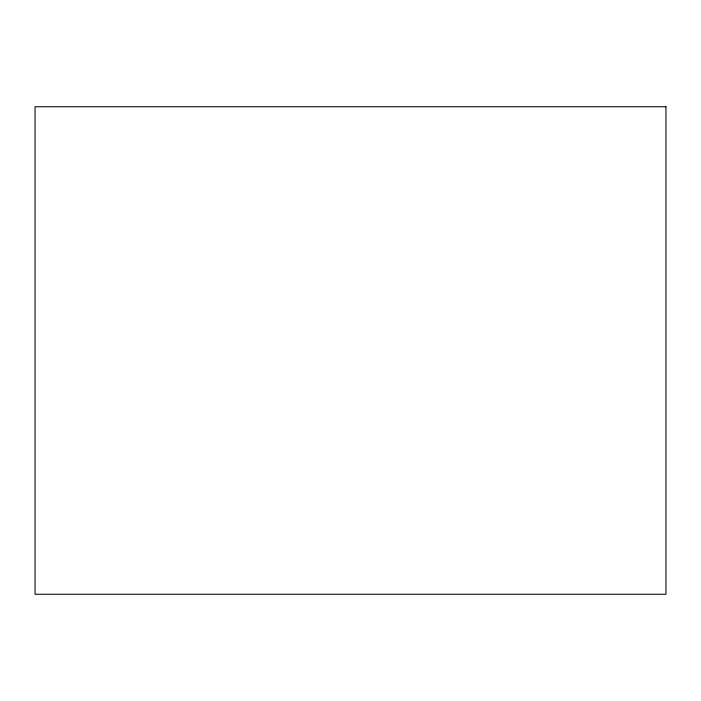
<?xml version="1.0" encoding="UTF-8"?>
<svg xmlns="http://www.w3.org/2000/svg" width="701" height="701" viewBox="0 0 701 701"><rect width="100%" height="100%" fill="white"/><g stroke="black" fill="none" stroke-linecap="round" stroke-linejoin="round"><path stroke-width="1.05" d="M665.95 106.745L35.05 106.745L35.05 594.255L665.95 594.255L665.95 106.745"/></g></svg>
